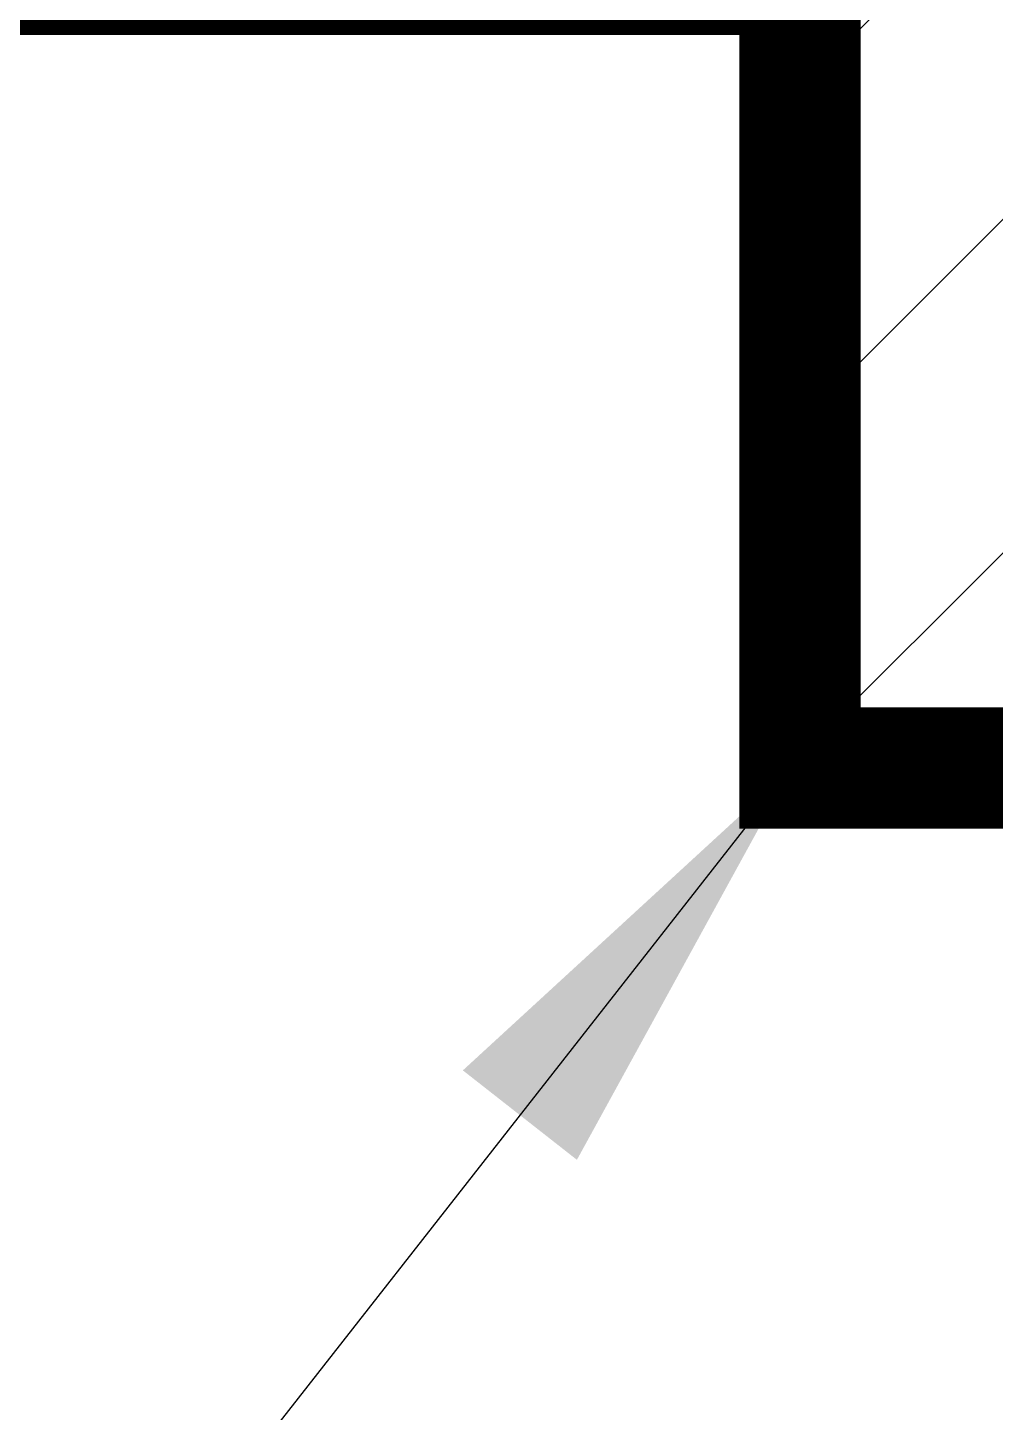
# Model space of a CAD drawing. Header units: millimetres. Extents: x 4133871 to 4440428, y -545651 to -495191.
# Drawn here: x 4434453 to 4434892, y -501835 to -501207 of the extents above; entities that cross this region are included whole.
import ezdxf

# ---------------------------------------------------------------- set-up
doc = ezdxf.new("R2010")
doc.units = ezdxf.units.MM
doc.header["$LTSCALE"] = 60
doc.layers.add('3', color=3, linetype='Continuous')
doc.layers.add('DIM-SCALE', color=7, linetype='Continuous')
doc.styles.add('Arial', font='arial.ttf')
doc.dimstyles.new('일반도면_0050', dxfattribs={"dimtxt": 200, "dimasz": 200, "dimexe": 50, "dimexo": 250, "dimgap": 75, "dimtad": 1, "dimdec": 0, "dimzin": 0, "dimdsep": 46, "dimtxsty": 'Arial', "dimcen": -250, "dimclrd": 7, "dimclre": 7, "dimclrt": 2, "dimadec": 0, "dimazin": 0, "dimtfac": 1, "dimtdec": 0, "dimtix": 1, "dimtmove": 2, "dimatfit": 3, "dimfxl": 1, "dimtolj": 1, "dimtzin": 0, "dimarcsym": 0})

msp = doc.modelspace()

# ---------------------------------------------------------------- hatches: boundary and pattern name
at = {"layer": '3'}
h = msp.add_hatch(dxfattribs=at)
h.set_pattern_fill('ANSI31', color=256, scale=855.36)
h.set_pattern_definition([(45, (222650.51, -107751.94), (-75.603857, 75.603857), [])])
h.paths.add_polyline_path([(4434263.16, -500083.05), (4434443.16, -500083.05), (4434443.16, -499723.05), (4434983.16, -499723.05), (4434983.16, -499543.05), (4436083.16, -499543.05), (4436083.16, -499665.45), (4436923.52, -499665.45), (4436923.52, -500263.05), (4436983.16, -500263.05), (4436983.16, -501723.05), (4435732.16, -501723.05), (4435732.16, -501727.55), (4435723.16, -501727.55), (4435723.16, -501903.05), (4435163.16, -501903.05), (4435163.16, -501543.05), (4434803.16, -501543.05), (4434803.16, -501183.05), (4434443.16, -501183.05), (4434443.16, -500823.05), (4433903.16, -500823.05), (4433903.16, -500443.05), (4434263.16, -500443.05)])

# ---------------------------------------------------------------- linework, layer by layer
at = {"layer": '3', "const_width": 55}
msp.add_lwpolyline([(4434263.16, -500083.05), (4434443.16, -500083.05), (4434443.16, -499723.05), (4434983.16, -499723.05), (4434983.16, -499543.05), (4436083.16, -499543.05), (4436083.16, -499665.45), (4436923.52, -499665.45), (4436923.52, -500263.05), (4436983.16, -500263.05), (4436983.16, -501723.05), (4435732.16, -501723.05), (4435732.16, -501727.55), (4435723.16, -501727.55), (4435723.16, -501903.05), (4435163.16, -501903.05), (4435163.16, -501543.05), (4434803.16, -501543.05), (4434803.16, -501183.05), (4434443.16, -501183.05), (4434443.16, -500823.05), (4433903.16, -500823.05), (4433903.16, -500443.05), (4434263.16, -500443.05)], close=True, dxfattribs=at)

# ---------------------------------------------------------------- leaders
at = {"layer": 'DIM-SCALE'}
msp.add_leader([(4434799.48, -501543.05), (4432823.82, -504063.02), (4432463.82, -504063.02)], dimstyle='일반도면_0050', override={"dimclrd": 1}, dxfattribs=at)

doc.saveas('drawing.dxf')
